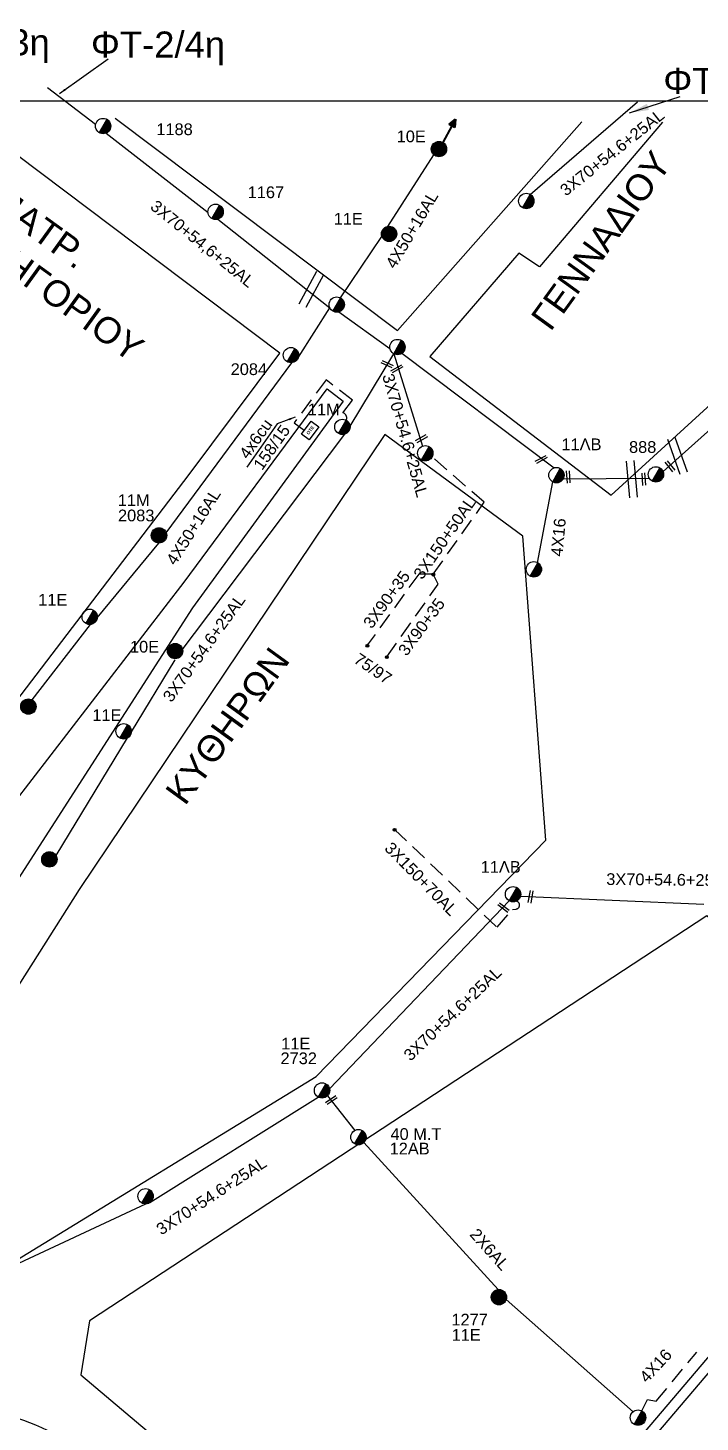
# Model space of a CAD drawing. Header units: millimetres. Extents: x 898 to 3196, y 765 to 1779.
# Drawn here: x 2150.3 to 2253.6, y 1564.5 to 1778.5 of the extents above; entities that cross this region are included whole.
import ezdxf
from ezdxf.enums import TextEntityAlignment as Align

# ---------------------------------------------------------------- set-up
doc = ezdxf.new("R2010")
doc.units = ezdxf.units.MM
doc.linetypes.add('DASHED', pattern=[19.05, 12.7, -6.35])
for name, color, linetype in [('Pillar OTE', 7, 'Continuous'), ('Γυμνά εναέρια ΧΤ και ΦΟΠ (3Φ)   4x50+16AL', 7, 'Continuous'), ('Εναέρια παροχή ΧΤ 4x16', 7, 'SYN_LINE'), ('Επίτονοι', 7, 'Continuous'), ('Επιγραφές - Σχήματα', 7, 'Continuous'), ('Καλώδια ΧΤ   2x6AL', 7, 'DASHED'), ('Καλώδια ΧΤ   3x150+50AL', 7, 'DASHED'), ('Καλώδια ΧΤ   3x150+70AL', 7, 'DASHED'), ('Καλώδια ΧΤ   3x48+38CU', 7, 'DASHED'), ('Καλώδια ΧΤ   3x95+35CU', 7, 'DASHED'), ('Μηχανική τομή', 7, 'Continuous'), ('Στύλος Ξύλινος', 7, 'Continuous'), ('Στύλος Ξύλινος @ 1', 7, 'Continuous'), ('Στύλος ΦΜ', 7, 'Continuous'), ('Στύλος ΦΜ @ 1', 7, 'Continuous'), ('Συνδέσεις', 7, 'Continuous'), ('Συνεστραμμένα ΧΤ   3x70+54.6+25AL', 7, 'SYN_LINE'), ('Τομή', 7, 'Continuous'), ('Υπόβαθρο ΔΕΗ', 7, 'Continuous'), ('Υπόγεια καλώδια Παροχών ΧΤ   4x50AL', 7, 'DASHED'), ('Υπόγεια καλώδια Παροχών ΧΤ   4x6', 7, 'DASHED')]:
    doc.layers.add(name, color=color, linetype=linetype)
doc.styles.add('ar', font='arial.ttf')
doc.styles.get("Standard").update_dxf_attribs({"font": 'arial.ttf'})
doc.linetypes.add('SYN_LINE', pattern='A,0.5,-0.0001,["/\\/\\/\\/",Standard,S=0.1,R=0,X=0,Y=-0.05],-0.25', length=0.7501)
doc.dimstyles.new('ISO-25', dxfattribs={"dimtxt": 2.5, "dimasz": 2.5, "dimexe": 1.25, "dimexo": 0.625, "dimtad": 1, "dimtxsty": 'Standard', "dimcen": 2.5, "dimadec": 0, "dimazin": 0, "dimtfac": 1, "dimtmove": 0, "dimatfit": 3, "dimfxl": 1, "dimarcsym": 0})

# ---------------------------------------------------------------- blocks, each defined once
blk = doc.blocks.new('ΥΠΑΡΧΩΝ ΤΣΙΜΕΝΤΕΝΙΟΣ ΣΤΥΛΟΣ')
at = {"layer": 'Στύλος ΦΜ'}
blk.add_hatch(color=7, dxfattribs=at).paths.add_polyline_path([(-1.29, -2.28, 0.574793), (2.62, 0, 0.268822), (1.3, 2.27)])
at = {"layer": 'Στύλος ΦΜ', "color": 7}
blk.add_line((-1.29, -2.28), (1.3, 2.27), dxfattribs=at)
blk.add_circle((0, 0), 2.62, dxfattribs=at)
at = {"layer": 'Στύλος ΦΜ', "flags": 4}
for tag, p in [('ΑΡΙΘΜΟΣ', (-4.68, 8.05)), ('ΤΥΠΟΣ', (-4.91, 3.03))]:
    blk.add_attdef(tag, p, '', height=4, dxfattribs=at)
blk = doc.blocks.new('ΥΠΑΡΧΩΝ ΞΥΛΙΝΟΣ ΣΤΥΛΟΣ')
at = {"layer": 'Στύλος Ξύλινος'}
h = blk.add_hatch(color=7, dxfattribs=at)
h.paths.add_polyline_path([(-2.62, 0, 0.270008), (-1.29, -2.28), (1.3, 2.27, 0.576266)])
h.paths.add_polyline_path([(-1.29, -2.28, 0.574793), (2.62, 0, 0.268822), (1.3, 2.27)])
at = {"layer": 'Στύλος Ξύλινος', "color": 7}
blk.add_line((-1.29, -2.28), (1.3, 2.27), dxfattribs=at)
blk.add_circle((0, 0), 2.62, dxfattribs=at)
at = {"layer": 'Στύλος Ξύλινος', "flags": 4}
for tag, p in [('ΑΡΙΘΜΟΣ', (-4.91, 8.6)), ('ΤΥΠΟΣ', (-4.85, 3.39))]:
    blk.add_attdef(tag, p, '', height=4, dxfattribs=at)
blk = doc.blocks.new('ΤΟΜΗ')
at = {"layer": 'Τομή', "ltscale": 40}
for p, q in [((-5.68, 0), (5.68, 0)), ((5.68, -2.33), (-5.68, -2.33))]:
    blk.add_line(p, q, dxfattribs=at)
blk = doc.blocks.new('A$C76D1674A')
at = {"layer": 'Τομή', "xscale": 0.5, "yscale": 0.5, "zscale": 0.5}
blk.add_blockref('ΤΟΜΗ', (2.84, 1.17), dxfattribs=at)
blk = doc.blocks.new('ΕΠΙΤΟΝΟΣ')
at = {"layer": 'Επίτονοι', "lineweight": 40, "ltscale": 40}
blk.add_hatch(color=256, dxfattribs=at).paths.add_polyline_path([(-1.13, 6.47), (0, 9.1), (1.13, 6.47)])
for p, q in [((-1.13, 6.47), (0, 9.1)), ((1.13, 6.47), (-1.13, 6.47)), ((-1.13, 6.47), (0, 6.47)), ((0, 9.1), (1.13, 6.47)), ((0, 6.47), (0, 0))]:
    blk.add_line(p, q, dxfattribs=at)
blk = doc.blocks.new('ΜΗΧΑΝΙΚΗ ΤΟΜΗ')
at = {"layer": 'Μηχανική τομή', "ltscale": 40}
for p, q in [((-1.89, 0.78), (1.89, 0.78)), ((1.89, 0), (-1.89, 0))]:
    blk.add_line(p, q, dxfattribs=at)
blk = doc.blocks.new('_ΣΥΝΔΕΣΗ')
at = {"layer": 'Συνδέσεις', "linetype": 'SYN_LINE', "ltscale": 40}
blk.add_hatch(color=256, dxfattribs=at).paths.add_polyline_path([(0.5, -0.01, 1), (-0.5, -0.01, 1)])
at = {"layer": 'Συνδέσεις'}
blk.add_circle((0, -0.01), 0.5, dxfattribs=at)
blk = doc.blocks.new('PILLAR ΟΤΕ')
at = {"layer": 'Pillar OTE', "ltscale": 40}
blk.add_lwpolyline([(-3.31, 2.02), (3.39, 2.02), (3.39, -1.99), (-3.31, -1.99)], close=True, dxfattribs=at)
at = {"layer": 'Pillar OTE', "insert": (-1.81, 0.71), "char_height": 1.3575, "width": 109.961, "attachment_point": 1}
blk.add_mtext('{\\fArial|b1|i0|c161|p34;OTE}', dxfattribs=at)

msp = doc.modelspace()

# ---------------------------------------------------------------- linework, layer by layer
at = {"layer": 'Γυμνά εναέρια ΧΤ και ΦΟΠ (3Φ)   4x50+16AL', "color": 30}
for points in [[(2205.59, 1748.06), (2212.67, 1759.05)], [(2198.34, 1737.07), (2204.69, 1746.5)], [(2191.86, 1727.99), (2196.7, 1735.53)], [(2171.55, 1700.99), (2190.84, 1727.12)], [(2160.96, 1687.98), (2170.41, 1699.44)], [(2150.95, 1675.35), (2159.92, 1686.94)]]:
    msp.add_lwpolyline(points, dxfattribs=at)
at = {"layer": 'Εναέρια παροχή ΧΤ 4x16', "color": 30, "ltscale": 15}
msp.add_lwpolyline([(2228.62, 1696.42), (2230.93, 1708.84)], dxfattribs=at)
at = {"layer": 'Εναέρια παροχή ΧΤ 4x16', "color": 6, "linetype": 'DASHED', "ltscale": 0.2}
msp.add_lwpolyline([(2244.63, 1566.19), (2245.5, 1567.96), (2246.84, 1567.7), (2253.07, 1575.23)], dxfattribs=at)
at = {"layer": 'Επιγραφές - Σχήματα'}
msp.add_lwpolyline([(939.73, 1767.32), (2955.99, 1767.32), (2955.99, 771.15), (939.73, 771.15)], close=True, dxfattribs=at)
at = {"layer": 'Καλώδια ΧΤ   2x6AL', "color": 6, "linetype": 'Continuous'}
for points in [[(2196.31, 1614.56), (2200.51, 1609.25)], [(2201.9, 1607.38), (2222.56, 1584.84)], [(2223.78, 1583.29), (2243.29, 1566.07)]]:
    msp.add_lwpolyline(points, dxfattribs=at)
at = {"layer": 'Καλώδια ΧΤ   3x150+50AL', "color": 30, "ltscale": 0.2}
msp.add_lwpolyline([(2212.58, 1694.66), (2220.42, 1705.69), (2212.4, 1712.67)], dxfattribs=at)
at = {"layer": 'Καλώδια ΧΤ   3x150+70AL', "color": 6, "ltscale": 0.2}
msp.add_lwpolyline([(2206.63, 1655.47), (2222.39, 1640.44), (2224.75, 1643.18), (2225.32, 1643.25, 0.86836), (2225.33, 1644.45, -13.40434)], format="xyb", dxfattribs=at)
at = {"layer": 'Καλώδια ΧΤ   3x48+38CU', "color": 151, "linetype": 'Continuous', "ltscale": 20}
msp.add_lwpolyline([(2247.9, 1710.41), (2263.47, 1724.34)], dxfattribs=at)
at = {"layer": 'Καλώδια ΧΤ   3x95+35CU', "color": 30, "ltscale": 0.2}
for points in [[(2212.58, 1694.66), (2210.34, 1694.66), (2202.45, 1683.74)], [(2205.45, 1681.98), (2213.34, 1693.14), (2212.58, 1694.66)]]:
    msp.add_lwpolyline(points, dxfattribs=at)
at = {"layer": 'Συνεστραμμένα ΧΤ   3x70+54.6+25AL', "color": 27, "ltscale": 20}
for points in [[(2160.69, 1763.68), (2153.33, 1769.33)], [(2162.34, 1762.39), (2177.97, 1750.18)], [(2179.49, 1749.16), (2196.7, 1735.53)]]:
    msp.add_lwpolyline(points, dxfattribs=at)
at = {"layer": 'Συνεστραμμένα ΧΤ   3x70+54.6+25AL', "color": 85, "ltscale": 20}
msp.add_lwpolyline([(2227.47, 1752.97), (2243.98, 1767.19)], dxfattribs=at)
at = {"layer": 'Συνεστραμμένα ΧΤ   3x70+54.6+25AL', "color": 30, "ltscale": 10}
for points in [[(2198.08, 1734.92), (2205.92, 1729.33)], [(2232.55, 1709.31), (2245.77, 1709.4)]]:
    msp.add_lwpolyline(points, dxfattribs=at)
at = {"layer": 'Συνεστραμμένα ΧΤ   3x70+54.6+25AL', "color": 30, "ltscale": 15}
for points in [[(2199.79, 1717.39), (2206.5, 1728.51)], [(2206.5, 1728.51), (2210.95, 1714.32)], [(2166.19, 1670.46), (2172.9, 1681.49)]]:
    msp.add_lwpolyline(points, dxfattribs=at)
at = {"layer": 'Συνεστραμμένα ΧΤ   3x70+54.6+25AL', "color": 30, "ltscale": 20}
for points in [[(2207.75, 1728.57), (2231.15, 1710.98)], [(2173.52, 1682.43), (2198.98, 1716.15)], [(2154.62, 1651.46), (2165.62, 1669.52)]]:
    msp.add_lwpolyline(points, dxfattribs=at)
at = {"layer": 'Συνεστραμμένα ΧΤ   3x70+54.6+25AL', "color": 6, "ltscale": 20}
for points in [[(2196.65, 1615.62), (2224.26, 1644.49)], [(2225.98, 1645.24), (2254.17, 1643.99)], [(2169.05, 1598.18), (2194.91, 1614.38)], [(2138.74, 1584.19), (2168.43, 1597.98)]]:
    msp.add_lwpolyline(points, dxfattribs=at)
at = {"layer": 'Υπόβαθρο ΔΕΗ'}
for points in [[(2097.58, 1671.49), (2074.3, 1637.28), (2103.47, 1617.43), (2139.82, 1663.84), (2175.05, 1709.95), (2189.03, 1728.61), (2141.19, 1764.58)], [(2163.72, 1764.65), (2207.11, 1732.09), (2235.41, 1764.13)], [(2247.8, 1764.05), (2228.88, 1741.84), (2225.73, 1743.95), (2212.06, 1728.08), (2239.92, 1706.78), (2301.89, 1763.36)], [(2196.3, 1723.09), (2198.74, 1721.23), (2175.61, 1689.51), (2149.27, 1648.59), (2122.02, 1605.17), (2111.14, 1612.38), (2136.38, 1644.81), (2148.05, 1659.34), (2174.32, 1693.44), (2196.3, 1723.09)], [(2188.62, 1717.75), (2183.95, 1711.1)], [(2226.33, 1700.49), (2205.13, 1716.08), (2158.15, 1646.26), (2129.14, 1600.47), (2147.13, 1588.46), (2194.6, 1617.54), (2229.88, 1653.84), (2226.33, 1700.49)], [(2279.61, 1620.25), (2254.64, 1642.18), (2159.76, 1580.01), (2158.45, 1571.74), (2239.33, 1503.46), (2299.36, 1451.89), (2349.71, 1508.03), (2381.16, 1543.09), (2305.1, 1609.89), (2262.35, 1647.34), (2270.54, 1652.61)]]:
    msp.add_lwpolyline(points, dxfattribs=at)
msp.add_lwpolyline([(1987.24, 1525.03, -0.01154), (2081.97, 1552, -0.010636), (2128.33, 1564.98, -0.242693), (2158.38, 1560.13, 0.002366), (2225.48, 1503.94), (2300.76, 1439.39), (2381.65, 1530.7), (2393.43, 1544.63), (2304.11, 1622.86), (2270.54, 1652.61), (2316.92, 1683.57), (2378, 1626.03), (2403.31, 1601.64, -0.278392), (2412.33, 1569.83, -0.097624), (2401.52, 1545.21), (2376.06, 1503.47), (2333.57, 1434.68)], format="xyb", dxfattribs=at)
for points in [[(2222.79, 1536.8), (2284.66, 1609.48), (2361.7, 1545.06), (2297.3, 1471.69)], [(2225.07, 1536.96), (2284.85, 1607.2), (2359.38, 1544.88), (2297.15, 1473.98)]]:
    msp.add_lwpolyline(points, close=True, dxfattribs=at)
at = {"layer": 'Υπόγεια καλώδια Παροχών ΧΤ   4x6', "color": 30, "linetype": 'DASHED', "ltscale": 0.2}
msp.add_lwpolyline([(2199.14, 1718.16, 0.510461), (2198.69, 1719.44), (2200.18, 1721.39), (2196.1, 1724.5), (2191.2, 1717.9), (2192.77, 1716.75)], format="xyb", dxfattribs=at)

# ---------------------------------------------------------------- block references
at = {"layer": 'Pillar OTE', "xscale": 0.375, "yscale": 0.375, "zscale": 0.375, "rotation": 53.45691806053562}
msp.add_blockref('PILLAR ΟΤΕ', (2193.66, 1716.7), dxfattribs=at)
at = {"layer": 'Επίτονοι', "color": 154, "linetype": 'Continuous', "ltscale": 20, "xscale": 0.45, "yscale": 0.45, "zscale": 0.45, "rotation": 331.0741314408983}
msp.add_blockref('ΕΠΙΤΟΝΟΣ', (2214.04, 1760.94), dxfattribs=at)
at = {"layer": 'Μηχανική τομή'}
for p, xscale, yscale, zscale, rotation in [((2205.42, 1726.71), 0.5000000000002444, 0.5000000000002444, 0.5000000000002444, 336.6442161329809), ((2207.1, 1726.01), 0.5000000000003187, 0.5000000000003187, 0.5000000000003187, 28.9919977901195), ((2210.86, 1715.3), 0.5000000000003187, 0.5000000000003187, 0.5000000000003187, 28.9919977901195), ((2229.28, 1712.1), 0.5000000000003187, 0.5000000000003187, 0.5000000000003187, 28.9919977901195), ((2233.52, 1709.6), 0.5000000000002566, 0.5000000000002566, 0.5000000000002566, 93.40795315979935), ((2249.09, 1711.34), 0.500000000000178, 0.500000000000178, 0.500000000000178, 128.9410352637312), ((2245.12, 1709.26), 0.5000000000002566, 0.5000000000002566, 0.5000000000002566, 93.40795315979935), ((2227.72, 1645.1), 0.5000000000002931, 0.5000000000002931, 0.5000000000002931, 79.52417935471802), ((2223.51, 1643.62), 0.5000000000004593, 0.5000000000004593, 0.5000000000004593, 142.9551300325452), ((2197.04, 1613.75), 0.5000000000002723, 0.5000000000002723, 0.5000000000002723, 34.5290007374434)]:
    msp.add_blockref('ΜΗΧΑΝΙΚΗ ΤΟΜΗ', p, dxfattribs=dict(at, xscale=xscale, yscale=yscale, zscale=zscale, rotation=rotation))
at = {"layer": 'Στύλος Ξύλινος @ 1', "ltscale": 40}
ref = msp.add_blockref('ΥΠΑΡΧΩΝ ΞΥΛΙΝΟΣ ΣΤΥΛΟΣ', (2213.46, 1759.92), dxfattribs=dict(at, xscale=0.4499999999998181, yscale=0.4499999999998181, zscale=0.4499999999998181))
ref.add_attrib('ΤΥΠΟΣ', '10E', (2206.96, 1760.97), dxfattribs={"layer": 'Στύλος Ξύλινος', "height": 1.8, "flags": 4})
ref = msp.add_blockref('ΥΠΑΡΧΩΝ ΞΥΛΙΝΟΣ ΣΤΥΛΟΣ', (2205.8, 1746.9), dxfattribs=dict(at, xscale=0.4499999999998181, yscale=0.4499999999998181, zscale=0.4499999999998181))
ref.add_attrib('ΤΥΠΟΣ', '11E', (2197.29, 1748.31), dxfattribs={"layer": 'Στύλος Ξύλινος', "height": 1.8, "flags": 4})
ref = msp.add_blockref('ΥΠΑΡΧΩΝ ΞΥΛΙΝΟΣ ΣΤΥΛΟΣ', (2170.44, 1700.61), dxfattribs=dict(at, xscale=0.4499999999998181, yscale=0.4499999999998181, zscale=0.4499999999998181))
ref.add_attrib('ΤΥΠΟΣ', '2083', (2164.14, 1702.77), dxfattribs={"layer": 'Στύλος Ξύλινος', "height": 1.8, "flags": 4})
ref.add_attrib('ΑΡΙΘΜΟΣ', '11M', (2164.11, 1705.11), dxfattribs={"layer": 'Στύλος Ξύλινος', "height": 1.8, "flags": 4})
ref = msp.add_blockref('ΥΠΑΡΧΩΝ ΞΥΛΙΝΟΣ ΣΤΥΛΟΣ', (2172.92, 1682.85), dxfattribs=dict(at, xscale=0.4499999999998181, yscale=0.4499999999998181, zscale=0.4499999999998181))
ref.add_attrib('ΤΥΠΟΣ', '10E', (2165.98, 1682.62), dxfattribs={"layer": 'Στύλος Ξύλινος', "height": 1.8, "flags": 4})
ref = msp.add_blockref('ΥΠΑΡΧΩΝ ΞΥΛΙΝΟΣ ΣΤΥΛΟΣ', (2150.37, 1674.33), dxfattribs=dict(at, xscale=0.4499999999998181, yscale=0.4499999999998181, zscale=0.4499999999998181))
ref.add_attrib('ΤΥΠΟΣ', '2142', (2143.41, 1676.89), dxfattribs={"layer": 'Στύλος Ξύλινος', "height": 1.8, "flags": 4})
ref.add_attrib('ΑΡΙΘΜΟΣ', '11E', (2143.38, 1679.24), dxfattribs={"layer": 'Στύλος Ξύλινος', "height": 1.8, "flags": 4})
at = {"layer": 'Στύλος Ξύλινος @ 1', "ltscale": 40, "xscale": 0.4499999999998181, "yscale": 0.4499999999998181, "zscale": 0.4499999999998181}
msp.add_blockref('ΥΠΑΡΧΩΝ ΞΥΛΙΝΟΣ ΣΤΥΛΟΣ', (2153.6, 1650.87), dxfattribs=at)
at = {"layer": 'Στύλος Ξύλινος @ 1', "ltscale": 40}
ref = msp.add_blockref('ΥΠΑΡΧΩΝ ΞΥΛΙΝΟΣ ΣΤΥΛΟΣ', (2222.67, 1583.66), dxfattribs=dict(at, xscale=0.4499999999998181, yscale=0.4499999999998181, zscale=0.4499999999998181))
ref.add_attrib('ΤΥΠΟΣ', '11E', (2215.4, 1576.96), dxfattribs={"layer": 'Στύλος Ξύλινος', "height": 1.8, "flags": 4})
ref.add_attrib('ΑΡΙΘΜΟΣ', '1277', (2215.37, 1579.31), dxfattribs={"layer": 'Στύλος Ξύλινος', "height": 1.8, "flags": 4})
at = {"layer": 'Στύλος ΦΜ @ 1', "ltscale": 40}
ref = msp.add_blockref('ΥΠΑΡΧΩΝ ΤΣΙΜΕΝΤΕΝΙΟΣ ΣΤΥΛΟΣ', (2161.85, 1763.46), dxfattribs=dict(at, xscale=0.4499999999998181, yscale=0.4499999999998181, zscale=0.4499999999998181))
ref.add_attrib('ΤΥΠΟΣ', '1188', (2170.03, 1762.06), dxfattribs={"layer": 'Στύλος ΦΜ', "height": 1.8, "flags": 4})
ref = msp.add_blockref('ΥΠΑΡΧΩΝ ΤΣΙΜΕΝΤΕΝΙΟΣ ΣΤΥΛΟΣ', (2179.14, 1750.29), dxfattribs=dict(at, xscale=0.4499999999998181, yscale=0.4499999999998181, zscale=0.4499999999998181))
ref.add_attrib('ΤΥΠΟΣ', '1167', (2184.07, 1752.39), dxfattribs={"layer": 'Στύλος ΦΜ', "height": 1.8, "flags": 4})
at = {"layer": 'Στύλος ΦΜ @ 1', "ltscale": 40, "xscale": 0.4499999999998181, "yscale": 0.4499999999998181, "zscale": 0.4499999999998181}
for p in [(2226.88, 1751.95), (2197.75, 1736.05), (2207.08, 1729.53), (2211.36, 1713.22), (2228.04, 1695.4), (2168.38, 1599.15)]:
    msp.add_blockref('ΥΠΑΡΧΩΝ ΤΣΙΜΕΝΤΕΝΙΟΣ ΣΤΥΛΟΣ', p, dxfattribs=at)
at = {"layer": 'Στύλος ΦΜ @ 1', "ltscale": 40}
ref = msp.add_blockref('ΥΠΑΡΧΩΝ ΤΣΙΜΕΝΤΕΝΙΟΣ ΣΤΥΛΟΣ', (2190.72, 1728.29), dxfattribs=dict(at, xscale=0.4499999999998181, yscale=0.4499999999998181, zscale=0.4499999999998181))
ref.add_attrib('ΤΥΠΟΣ', '2084', (2181.45, 1725.23), dxfattribs={"layer": 'Στύλος ΦΜ', "height": 1.8, "flags": 4})
ref = msp.add_blockref('ΥΠΑΡΧΩΝ ΤΣΙΜΕΝΤΕΝΙΟΣ ΣΤΥΛΟΣ', (2198.62, 1717.27), dxfattribs=dict(at, xscale=0.4499999999998181, yscale=0.4499999999998181, zscale=0.4499999999998181))
ref.add_attrib('ΤΥΠΟΣ', '11M', (2193.31, 1719.06), dxfattribs={"layer": 'Στύλος ΦΜ', "height": 1.8, "flags": 4})
ref = msp.add_blockref('ΥΠΑΡΧΩΝ ΤΣΙΜΕΝΤΕΝΙΟΣ ΣΤΥΛΟΣ', (2231.51, 1709.86), dxfattribs=dict(at, xscale=0.4499999999998181, yscale=0.4499999999998181, zscale=0.4499999999998181))
ref.add_attrib('ΤΥΠΟΣ', '11ΛB', (2232.28, 1713.69), dxfattribs={"layer": 'Στύλος ΦΜ', "height": 1.8, "flags": 4})
ref = msp.add_blockref('ΥΠΑΡΧΩΝ ΤΣΙΜΕΝΤΕΝΙΟΣ ΣΤΥΛΟΣ', (2246.8, 1709.98), dxfattribs=dict(at, xscale=0.4499999999998181, yscale=0.4499999999998181, zscale=0.4499999999998181))
ref.add_attrib('ΤΥΠΟΣ', '888', (2242.66, 1713.28), dxfattribs={"layer": 'Στύλος ΦΜ', "height": 1.8, "flags": 4})
ref = msp.add_blockref('ΥΠΑΡΧΩΝ ΤΣΙΜΕΝΤΕΝΙΟΣ ΣΤΥΛΟΣ', (2159.79, 1688.11), dxfattribs=dict(at, xscale=0.4499999999998181, yscale=0.4499999999998181, zscale=0.4499999999998181))
ref.add_attrib('ΤΥΠΟΣ', '11E', (2151.88, 1689.83), dxfattribs={"layer": 'Στύλος ΦΜ', "height": 1.8, "flags": 4})
ref = msp.add_blockref('ΥΠΑΡΧΩΝ ΤΣΙΜΕΝΤΕΝΙΟΣ ΣΤΥΛΟΣ', (2165.01, 1670.53), dxfattribs=dict(at, xscale=0.4499999999998181, yscale=0.4499999999998181, zscale=0.4499999999998181))
ref.add_attrib('ΤΥΠΟΣ', '11E', (2160.19, 1672.11), dxfattribs={"layer": 'Στύλος ΦΜ', "height": 1.8, "flags": 4})
ref = msp.add_blockref('ΥΠΑΡΧΩΝ ΤΣΙΜΕΝΤΕΝΙΟΣ ΣΤΥΛΟΣ', (2224.84, 1645.52), dxfattribs=dict(at, xscale=0.4499999999998181, yscale=0.4499999999998181, zscale=0.4499999999998181))
ref.add_attrib('ΤΥΠΟΣ', '11ΛB', (2219.87, 1648.81), dxfattribs={"layer": 'Στύλος ΦΜ', "height": 1.8, "flags": 4})
ref = msp.add_blockref('ΥΠΑΡΧΩΝ ΤΣΙΜΕΝΤΕΝΙΟΣ ΣΤΥΛΟΣ', (2195.49, 1615.4), dxfattribs=dict(at, xscale=0.4499999999998181, yscale=0.4499999999998181, zscale=0.4499999999998181))
ref.add_attrib('ΤΥΠΟΣ', '2732', (2189.11, 1619.43), dxfattribs={"layer": 'Στύλος ΦΜ', "height": 1.8, "flags": 4})
ref.add_attrib('ΑΡΙΘΜΟΣ', '11E', (2189.22, 1621.69), dxfattribs={"layer": 'Στύλος ΦΜ', "height": 1.8, "flags": 4})
ref = msp.add_blockref('ΥΠΑΡΧΩΝ ΤΣΙΜΕΝΤΕΝΙΟΣ ΣΤΥΛΟΣ', (2201.08, 1608.22), dxfattribs=dict(at, xscale=0.4499999999998181, yscale=0.4499999999998181, zscale=0.4499999999998181))
ref.add_attrib('ΤΥΠΟΣ', '12ΑΒ', (2205.88, 1605.57), dxfattribs={"layer": 'Στύλος ΦΜ', "height": 1.8, "flags": 4})
ref.add_attrib('ΑΡΙΘΜΟΣ', '40 M.T', (2206.01, 1607.8), dxfattribs={"layer": 'Στύλος ΦΜ', "height": 1.8, "flags": 4})
ref = msp.add_blockref('ΥΠΑΡΧΩΝ ΤΣΙΜΕΝΤΕΝΙΟΣ ΣΤΥΛΟΣ', (2244.04, 1565.16), dxfattribs=dict(at, xscale=0.4499999999998181, yscale=0.4499999999998181, zscale=0.4499999999998181))
ref.add_attrib('ΤΥΠΟΣ', '12M', (2247.69, 1557.24), dxfattribs={"layer": 'Στύλος ΦΜ', "height": 1.8, "flags": 4})
ref.add_attrib('ΑΡΙΘΜΟΣ', '1278', (2247.8, 1559.5), dxfattribs={"layer": 'Στύλος ΦΜ', "height": 1.8, "flags": 4})
at = {"layer": 'Συνδέσεις', "xscale": 0.4500000000000455, "yscale": 0.4500000000000455, "zscale": 0.4500000000000455}
for p in [(2212.58, 1694.6), (2202.46, 1683.68), (2205.45, 1681.92), (2206.64, 1655.41)]:
    msp.add_blockref('_ΣΥΝΔΕΣΗ', p, dxfattribs=at)
at = {"layer": 'Τομή', "color": 154, "linetype": 'Continuous', "lineweight": 50, "ltscale": 20}
for p, rotation in [((2193, 1735.62), 61.31899904650754), ((2248.61, 1715.31), 289.606879619036), ((2242.25, 1712.01), 275.2030863346534)]:
    msp.add_blockref('A$C76D1674A', p, dxfattribs=dict(at, rotation=rotation))

# ---------------------------------------------------------------- texts
at = {"layer": 'Γυμνά εναέρια ΧΤ και ΦΟΠ (3Φ)   4x50+16AL', "linetype": 'Continuous'}
for rotation, p in [(59.3093, (2209.29, 1747.55)), (57.5498, (2175.72, 1701.93))]:
    msp.add_text('4X50+16AL', height=1.8, rotation=rotation, dxfattribs=at).set_placement(p, align=Align.MIDDLE)
at = {"layer": 'Εναέρια παροχή ΧΤ 4x16', "linetype": 'Continuous'}
for rotation, p in [(84.8852, (2231.8, 1700.32)), (47.1657, (2246.75, 1573.14))]:
    msp.add_text('4X16', height=1.8, rotation=rotation, dxfattribs=at).set_placement(p, align=Align.MIDDLE)
at = {"layer": 'Επιγραφές - Σχήματα', "linetype": 'Continuous', "char_height": 4, "width": 25.2338, "attachment_point": 1, "style": 'ar'}
for s, insert in [('ΦΤ-2/3η', (2133.05, 1778.32)), ('ΦΤ-2/4η', (2159.98, 1777.97)), ('ΦΤ-23/4η', (2247.93, 1772.39))]:
    msp.add_mtext(s, dxfattribs=dict(at, insert=insert))
at = {"layer": 'Επιγραφές - Σχήματα', "linetype": 'Continuous', "attachment_point": 1, "style": 'ar'}
for s, insert, char_height, width, rotation in [('ΓΕΝΝΑΔΙΟΥ', (2227.36, 1734.13), 4, 25.2338, 54.0535), ('ΠΑΤΡ. ΓΡΗΓΟΡΙΟΥ', (2146.76, 1754.19), 4, 42.4586, 324.1702), ('3Χ90+35', (2201.68, 1687.23), 1.8, 13.5935, 53.6912), ('3Χ90+35', (2207.04, 1683.02), 1.8, 13.5935, 53.6912), ('ΚΥΘΗΡΩΝ', (2171.19, 1661.32), 4, 25.2338, 54.0535), ('75/97', (2201.23, 1682.68), 1.8, 10.3591, 325.7036)]:
    msp.add_mtext(s, dxfattribs=dict(at, insert=insert, char_height=char_height, width=width, rotation=rotation))
at = {"layer": 'Καλώδια ΧΤ   2x6AL', "linetype": 'Continuous'}
msp.add_text('2X6AL', height=1.8, rotation=311.7961, dxfattribs=at).set_placement((2221.26, 1591), align=Align.MIDDLE)
at = {"layer": 'Καλώδια ΧΤ   3x150+50AL', "linetype": 'Continuous'}
msp.add_text('3X150+50AL', height=1.8, rotation=55.2077, dxfattribs=at).set_placement((2214.31, 1700.22), align=Align.MIDDLE)
at = {"layer": 'Καλώδια ΧΤ   3x150+70AL', "linetype": 'Continuous'}
msp.add_text('3X150+70AL', height=1.8, rotation=314.5875, dxfattribs=at).set_placement((2210.73, 1647.88), align=Align.MIDDLE)
at = {"layer": 'Καλώδια ΧΤ   3x48+38CU', "linetype": 'Continuous'}
msp.add_text('3Χ70+54,6+25AL', height=1.8, rotation=321.0576, dxfattribs=at).set_placement((2177.04, 1745.27), align=Align.MIDDLE)
at = {"layer": 'Συνεστραμμένα ΧΤ   3x70+54.6+25AL', "linetype": 'Continuous'}
for rotation, p in [(38.5262, (2240.06, 1759.41)), (285.8857, (2208.27, 1715.97)), (54.1065, (2177.36, 1683.32)), (359.4188, (2248.95, 1647.75)), (43.6219, (2215.55, 1627.2)), (33.2386, (2178.48, 1599.22))]:
    msp.add_text('3X70+54.6+25AL', height=1.8, rotation=rotation, dxfattribs=at).set_placement(p, align=Align.MIDDLE)
at = {"layer": 'Υπόγεια καλώδια Παροχών ΧΤ   4x50AL', "color": 7, "ltscale": 0.2, "char_height": 1.8, "attachment_point": 1, "rotation": 54.7951}
for s, insert in [('4x6cu', (2182.63, 1713.22)), ('158/15', (2184.8, 1711.51))]:
    msp.add_mtext_dynamic_manual_height_columns(s, width=1.8, gutter_width=12.5, heights=[0.118], dxfattribs=dict(at, insert=insert))

# ---------------------------------------------------------------- leaders
at = {"layer": 'Επιγραφές - Σχήματα', "ltscale": 40}
for points, override in [([(2155.17, 1768.46), (2162.65, 1773.8)], {"dimasz": 1, "dimtad": 0}), ([(2242.71, 1765.48), (2250.52, 1767.97)], {"dimasz": 3, "dimtad": 0}), ([(2191.34, 1718.76), (2188.62, 1717.75)], {"dimasz": 1, "dimtad": 0})]:
    msp.add_leader(points, dimstyle='ISO-25', override=override, dxfattribs=at)

doc.saveas('drawing.dxf')
